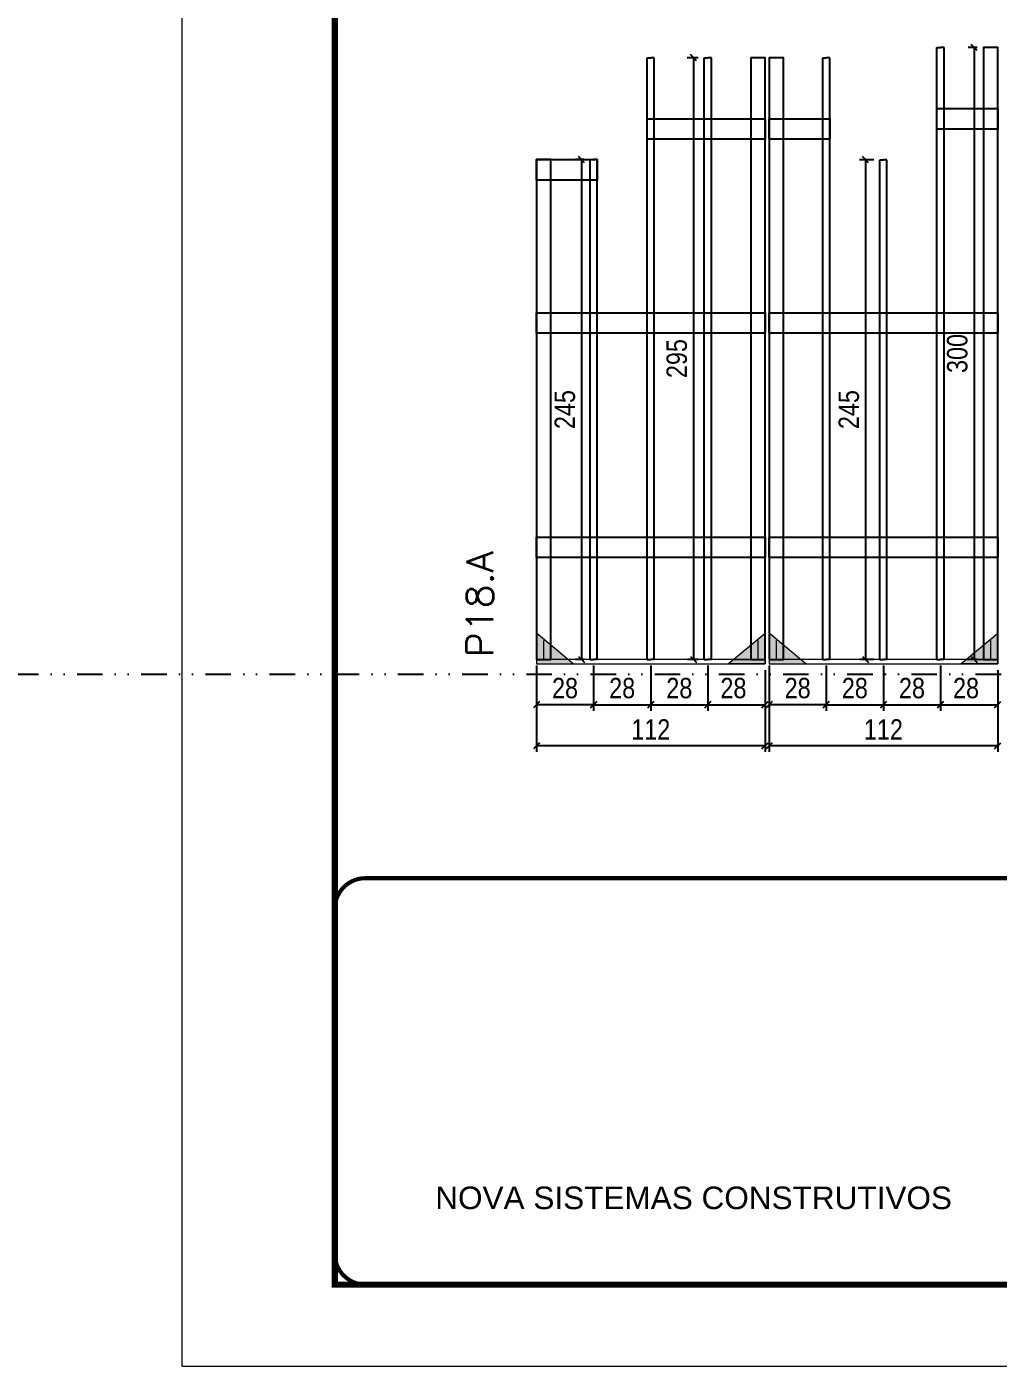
# Model space of a CAD drawing. Header units: millimetres. Extents: x 13777 to 27878, y -21631 to 6985.
# Drawn here: x 15923 to 16399, y -11294 to -10637 of the extents above; entities that cross this region are included whole.
import ezdxf

# ---------------------------------------------------------------- set-up
doc = ezdxf.new("R2010")
doc.units = ezdxf.units.MM
for name, pattern in [('CONTINUO', [0]), ('DASHED', [0.75, 0.5, -0.25]), ('DIVIDE2', [0.625, 0.25, -0.125, 0, -0.125, 0, -0.125]), ('HIDDEN', [0.375, 0.25, -0.125])]:
    doc.linetypes.add(name, pattern=pattern)
for name, color, linetype in [('COTA', 241, 'Continuous'), ('Nível', 160, 'Continuous'), ('SARR_2.2x10', 60, 'Continuous'), ('SARR_3.5x7', 81, 'Continuous'), ('SARR_7x7', 40, 'Continuous')]:
    doc.layers.add(name, color=color, linetype=linetype)
for name, color, linetype, lineweight in [('Folhas', 255, 'Continuous', 9), ('Madeira', 126, 'Continuous', 18), ('Sarr 2.2x7', 40, 'Continuous', 9), ('SARRAFO DE PRESSAO', 251, 'DASHED', 9), ('Texto Seção', 7, 'Continuous', 15)]:
    doc.layers.add(name, color=color, linetype=linetype, lineweight=lineweight)
doc.styles.add('ARIAL', font='arial.ttf')
doc.styles.add('COTA TECNICA', font='techl___.ttf', dxfattribs={"height": 10})
doc.styles.add('REGUA-120', font='ROMANS.shx', dxfattribs={"height": 15})
doc.dimstyles.new('PAINEL', dxfattribs={"dimtxt": 10, "dimasz": 3, "dimexe": 3, "dimexo": 3, "dimgap": 3, "dimtad": 1, "dimdec": 1, "dimzin": 12, "dimdsep": 46, "dimtxsty": 'COTA TECNICA', "dimblk1": 'OBLIQUE', "dimblk2": 'OBLIQUE', "dimsah": 1, "dimcen": 0.9, "dimclrd": 4, "dimclre": 4, "dimclrt": 240, "dimadec": 1, "dimazin": 3, "dimtfac": 1, "dimtdec": 1, "dimtmove": 0, "dimatfit": 3, "dimfxl": 1, "dimtolj": 1, "dimtzin": 12, "dimarcsym": 0})

# ---------------------------------------------------------------- blocks, each defined once
blk = doc.blocks.new('9999999999')
at = {"color": 30, "linetype": 'CONTINUO', "const_width": 2}
blk.add_lwpolyline([(99583.98, 34230.21), (99583.98, 34414.45, 0.414214), (99568.98, 34429.45), (98228.98, 34429.45, 0.414214), (98213.98, 34414.45), (98213.98, 34245.21, 0.414214), (98228.98, 34230.21), (99583.98, 34230.21)], format="xyb", dxfattribs=at)
at = {"layer": 'Folhas'}
blk.add_lwpolyline([(98138.98, 34190.21), (99623.98, 34190.21), (99623.98, 35240.21), (98138.98, 35240.21)], close=True, dxfattribs=at)
at = {"layer": 'Folhas', "color": 30, "const_width": 3}
blk.add_lwpolyline([(98213.98, 34230.21), (99583.98, 34230.21), (99583.98, 35200.21), (98213.98, 35200.21)], close=True, dxfattribs=at)
at = {"color": 7, "linetype": 'Continuous', "ltscale": 5, "style": 'ARIAL'}
blk.add_text('NOVA SISTEMAS CONSTRUTIVOS', height=11.0592, dxfattribs=at).set_placement((98263.19, 34267.21))
blk = doc.blocks.new('_Oblique')
at = {"color": 0, "linetype": 'ByBlock', "lineweight": -2}
blk.add_line((-0.5, -0.5), (0.5, 0.5), dxfattribs=at)
blk = doc.blocks.new('*D2736')
at = {"layer": 'COTA', "color": 4, "lineweight": -2, "transparency": 16777216}
for p, q in [((16286.27, -10965.62), (16286.27, -10992.79)), ((16398.27, -10965.62), (16398.27, -10992.79)), ((16398.27, -10989.79), (16286.27, -10989.79))]:
    blk.add_line(p, q, dxfattribs=at)
at = {"layer": 'Defpoints', "color": 0, "transparency": 16777216}
for p in [(16286.27, -10962.62), (16398.27, -10962.62), (16286.27, -10989.79)]:
    blk.add_point(p, dxfattribs=at)
at = {"layer": 'COTA', "color": 4, "lineweight": -2, "transparency": 16777216, "xscale": 3, "yscale": 3, "zscale": 3, "rotation": 180}
blk.add_blockref('_Oblique', (16286.27, -10989.79), dxfattribs=at)
at = {"layer": 'COTA', "color": 4, "lineweight": -2, "transparency": 16777216, "xscale": 3, "yscale": 3, "zscale": 3}
blk.add_blockref('_Oblique', (16398.27, -10989.79), dxfattribs=at)
at = {"layer": 'COTA', "color": 240, "transparency": 16777216, "insert": (16342.27, -10981.74), "char_height": 10, "attachment_point": 5, "style": 'COTA TECNICA'}
blk.add_mtext('\\A1;112', dxfattribs=at)
blk = doc.blocks.new('*D2737')
at = {"layer": 'COTA', "color": 4, "lineweight": -2, "transparency": 16777216}
for p, q in [((16286.27, -10950.42), (16286.27, -10972.62)), ((16314.27, -10950.42), (16314.27, -10972.62)), ((16314.27, -10969.62), (16286.27, -10969.62))]:
    blk.add_line(p, q, dxfattribs=at)
at = {"layer": 'Defpoints', "color": 0, "transparency": 16777216}
for p in [(16286.27, -10947.42), (16314.27, -10947.42), (16286.27, -10969.62)]:
    blk.add_point(p, dxfattribs=at)
at = {"layer": 'COTA', "color": 4, "lineweight": -2, "transparency": 16777216, "xscale": 3, "yscale": 3, "zscale": 3, "rotation": 180}
blk.add_blockref('_Oblique', (16286.27, -10969.62), dxfattribs=at)
at = {"layer": 'COTA', "color": 4, "lineweight": -2, "transparency": 16777216, "xscale": 3, "yscale": 3, "zscale": 3}
blk.add_blockref('_Oblique', (16314.27, -10969.62), dxfattribs=at)
at = {"layer": 'COTA', "color": 240, "transparency": 16777216, "insert": (16300.27, -10961.52), "char_height": 10, "attachment_point": 5, "style": 'COTA TECNICA'}
blk.add_mtext('\\A1;28', dxfattribs=at)
blk = doc.blocks.new('*D2738')
at = {"layer": 'COTA', "color": 4, "lineweight": -2, "transparency": 16777216}
for p, q in [((16370.27, -10950.42), (16370.27, -10972.62)), ((16398.27, -10952.62), (16398.27, -10972.62)), ((16370.27, -10969.62), (16398.27, -10969.62))]:
    blk.add_line(p, q, dxfattribs=at)
at = {"layer": 'Defpoints', "color": 0, "transparency": 16777216}
for p in [(16370.27, -10947.42), (16398.27, -10949.62), (16398.27, -10969.62)]:
    blk.add_point(p, dxfattribs=at)
at = {"layer": 'COTA', "color": 4, "lineweight": -2, "transparency": 16777216, "xscale": 3, "yscale": 3, "zscale": 3, "rotation": 180}
blk.add_blockref('_Oblique', (16370.27, -10969.62), dxfattribs=at)
at = {"layer": 'COTA', "color": 4, "lineweight": -2, "transparency": 16777216, "xscale": 3, "yscale": 3, "zscale": 3}
blk.add_blockref('_Oblique', (16398.27, -10969.62), dxfattribs=at)
at = {"layer": 'COTA', "color": 240, "transparency": 16777216, "insert": (16382.77, -10961.52), "char_height": 10, "attachment_point": 5, "style": 'COTA TECNICA'}
blk.add_mtext('\\A1;28', dxfattribs=at)
blk = doc.blocks.new('*D2739')
at = {"layer": 'COTA', "color": 4, "lineweight": -2, "transparency": 16777216}
for p, q in [((16314.27, -10950.42), (16314.27, -10972.62)), ((16342.27, -10950.42), (16342.27, -10972.62)), ((16314.27, -10969.62), (16342.27, -10969.62))]:
    blk.add_line(p, q, dxfattribs=at)
at = {"layer": 'Defpoints', "color": 0, "transparency": 16777216}
for p in [(16314.27, -10947.42), (16342.27, -10947.42), (16342.27, -10969.62)]:
    blk.add_point(p, dxfattribs=at)
at = {"layer": 'COTA', "color": 4, "lineweight": -2, "transparency": 16777216, "xscale": 3, "yscale": 3, "zscale": 3, "rotation": 180}
blk.add_blockref('_Oblique', (16314.27, -10969.62), dxfattribs=at)
at = {"layer": 'COTA', "color": 4, "lineweight": -2, "transparency": 16777216, "xscale": 3, "yscale": 3, "zscale": 3}
blk.add_blockref('_Oblique', (16342.27, -10969.62), dxfattribs=at)
at = {"layer": 'COTA', "color": 240, "transparency": 16777216, "insert": (16328.27, -10961.52), "char_height": 10, "attachment_point": 5, "style": 'COTA TECNICA'}
blk.add_mtext('\\A1;28', dxfattribs=at)
blk = doc.blocks.new('*D2740')
at = {"layer": 'COTA', "color": 4, "lineweight": -2, "transparency": 16777216}
for p, q in [((16342.27, -10950.42), (16342.27, -10972.62)), ((16370.27, -10950.42), (16370.27, -10972.62)), ((16342.27, -10969.62), (16370.27, -10969.62))]:
    blk.add_line(p, q, dxfattribs=at)
at = {"layer": 'Defpoints', "color": 0, "transparency": 16777216}
for p in [(16342.27, -10947.42), (16370.27, -10947.42), (16370.27, -10969.62)]:
    blk.add_point(p, dxfattribs=at)
at = {"layer": 'COTA', "color": 4, "lineweight": -2, "transparency": 16777216, "xscale": 3, "yscale": 3, "zscale": 3, "rotation": 180}
blk.add_blockref('_Oblique', (16342.27, -10969.62), dxfattribs=at)
at = {"layer": 'COTA', "color": 4, "lineweight": -2, "transparency": 16777216, "xscale": 3, "yscale": 3, "zscale": 3}
blk.add_blockref('_Oblique', (16370.27, -10969.62), dxfattribs=at)
at = {"layer": 'COTA', "color": 240, "transparency": 16777216, "insert": (16356.27, -10961.52), "char_height": 10, "attachment_point": 5, "style": 'COTA TECNICA'}
blk.add_mtext('\\A1;28', dxfattribs=at)
blk = doc.blocks.new('*D2741')
at = {"layer": 'COTA', "color": 4, "lineweight": -2, "transparency": 16777216}
for p, q in [((16172.27, -10965.62), (16172.27, -10992.79)), ((16284.27, -10965.62), (16284.27, -10992.79)), ((16284.27, -10989.79), (16172.27, -10989.79))]:
    blk.add_line(p, q, dxfattribs=at)
at = {"layer": 'Defpoints', "color": 0, "transparency": 16777216}
for p in [(16172.27, -10962.62), (16284.27, -10962.62), (16172.27, -10989.79)]:
    blk.add_point(p, dxfattribs=at)
at = {"layer": 'COTA', "color": 4, "lineweight": -2, "transparency": 16777216, "xscale": 3, "yscale": 3, "zscale": 3, "rotation": 180}
blk.add_blockref('_Oblique', (16172.27, -10989.79), dxfattribs=at)
at = {"layer": 'COTA', "color": 4, "lineweight": -2, "transparency": 16777216, "xscale": 3, "yscale": 3, "zscale": 3}
blk.add_blockref('_Oblique', (16284.27, -10989.79), dxfattribs=at)
at = {"layer": 'COTA', "color": 240, "transparency": 16777216, "insert": (16228.27, -10981.74), "char_height": 10, "attachment_point": 5, "style": 'COTA TECNICA'}
blk.add_mtext('\\A1;112', dxfattribs=at)
blk = doc.blocks.new('*D2742')
at = {"layer": 'COTA', "color": 4, "lineweight": -2, "transparency": 16777216}
for p, q in [((16172.27, -10950.42), (16172.27, -10972.62)), ((16200.27, -10950.42), (16200.27, -10972.62)), ((16200.27, -10969.62), (16172.27, -10969.62))]:
    blk.add_line(p, q, dxfattribs=at)
at = {"layer": 'Defpoints', "color": 0, "transparency": 16777216}
for p in [(16172.27, -10947.42), (16200.27, -10947.42), (16172.27, -10969.62)]:
    blk.add_point(p, dxfattribs=at)
at = {"layer": 'COTA', "color": 4, "lineweight": -2, "transparency": 16777216, "xscale": 3, "yscale": 3, "zscale": 3, "rotation": 180}
blk.add_blockref('_Oblique', (16172.27, -10969.62), dxfattribs=at)
at = {"layer": 'COTA', "color": 4, "lineweight": -2, "transparency": 16777216, "xscale": 3, "yscale": 3, "zscale": 3}
blk.add_blockref('_Oblique', (16200.27, -10969.62), dxfattribs=at)
at = {"layer": 'COTA', "color": 240, "transparency": 16777216, "insert": (16186.27, -10961.52), "char_height": 10, "attachment_point": 5, "style": 'COTA TECNICA'}
blk.add_mtext('\\A1;28', dxfattribs=at)
blk = doc.blocks.new('*D2743')
at = {"layer": 'COTA', "color": 4, "lineweight": -2, "transparency": 16777216}
for p, q in [((16256.27, -10950.42), (16256.27, -10972.62)), ((16284.27, -10952.62), (16284.27, -10972.62)), ((16256.27, -10969.62), (16284.27, -10969.62))]:
    blk.add_line(p, q, dxfattribs=at)
at = {"layer": 'Defpoints', "color": 0, "transparency": 16777216}
for p in [(16256.27, -10947.42), (16284.27, -10949.62), (16284.27, -10969.62)]:
    blk.add_point(p, dxfattribs=at)
at = {"layer": 'COTA', "color": 4, "lineweight": -2, "transparency": 16777216, "xscale": 3, "yscale": 3, "zscale": 3, "rotation": 180}
blk.add_blockref('_Oblique', (16256.27, -10969.62), dxfattribs=at)
at = {"layer": 'COTA', "color": 4, "lineweight": -2, "transparency": 16777216, "xscale": 3, "yscale": 3, "zscale": 3}
blk.add_blockref('_Oblique', (16284.27, -10969.62), dxfattribs=at)
at = {"layer": 'COTA', "color": 240, "transparency": 16777216, "insert": (16268.77, -10961.52), "char_height": 10, "attachment_point": 5, "style": 'COTA TECNICA'}
blk.add_mtext('\\A1;28', dxfattribs=at)
blk = doc.blocks.new('*D2744')
at = {"layer": 'COTA', "color": 4, "lineweight": -2, "transparency": 16777216}
for p, q in [((16200.27, -10950.42), (16200.27, -10972.62)), ((16228.27, -10950.42), (16228.27, -10972.62)), ((16200.27, -10969.62), (16228.27, -10969.62))]:
    blk.add_line(p, q, dxfattribs=at)
at = {"layer": 'Defpoints', "color": 0, "transparency": 16777216}
for p in [(16200.27, -10947.42), (16228.27, -10947.42), (16228.27, -10969.62)]:
    blk.add_point(p, dxfattribs=at)
at = {"layer": 'COTA', "color": 4, "lineweight": -2, "transparency": 16777216, "xscale": 3, "yscale": 3, "zscale": 3, "rotation": 180}
blk.add_blockref('_Oblique', (16200.27, -10969.62), dxfattribs=at)
at = {"layer": 'COTA', "color": 4, "lineweight": -2, "transparency": 16777216, "xscale": 3, "yscale": 3, "zscale": 3}
blk.add_blockref('_Oblique', (16228.27, -10969.62), dxfattribs=at)
at = {"layer": 'COTA', "color": 240, "transparency": 16777216, "insert": (16214.27, -10961.52), "char_height": 10, "attachment_point": 5, "style": 'COTA TECNICA'}
blk.add_mtext('\\A1;28', dxfattribs=at)
blk = doc.blocks.new('*D2745')
at = {"layer": 'COTA', "color": 4, "lineweight": -2, "transparency": 16777216}
for p, q in [((16228.27, -10950.42), (16228.27, -10972.62)), ((16256.27, -10950.42), (16256.27, -10972.62)), ((16228.27, -10969.62), (16256.27, -10969.62))]:
    blk.add_line(p, q, dxfattribs=at)
at = {"layer": 'Defpoints', "color": 0, "transparency": 16777216}
for p in [(16228.27, -10947.42), (16256.27, -10947.42), (16256.27, -10969.62)]:
    blk.add_point(p, dxfattribs=at)
at = {"layer": 'COTA', "color": 4, "lineweight": -2, "transparency": 16777216, "xscale": 3, "yscale": 3, "zscale": 3, "rotation": 180}
blk.add_blockref('_Oblique', (16228.27, -10969.62), dxfattribs=at)
at = {"layer": 'COTA', "color": 4, "lineweight": -2, "transparency": 16777216, "xscale": 3, "yscale": 3, "zscale": 3}
blk.add_blockref('_Oblique', (16256.27, -10969.62), dxfattribs=at)
at = {"layer": 'COTA', "color": 240, "transparency": 16777216, "insert": (16242.27, -10961.52), "char_height": 10, "attachment_point": 5, "style": 'COTA TECNICA'}
blk.add_mtext('\\A1;28', dxfattribs=at)
blk = doc.blocks.new('*D2746')
at = {"layer": 'COTA', "color": 4, "lineweight": -2, "transparency": 16777216}
for p, q in [((16195.52, -10702.42), (16191.34, -10702.42)), ((16194.34, -10702.42), (16194.34, -10947.42)), ((16195.52, -10947.42), (16191.34, -10947.42))]:
    blk.add_line(p, q, dxfattribs=at)
at = {"layer": 'Defpoints', "color": 0, "transparency": 16777216}
for p in [(16198.52, -10702.42), (16194.34, -10947.42), (16198.52, -10947.42)]:
    blk.add_point(p, dxfattribs=at)
at = {"layer": 'COTA', "color": 4, "lineweight": -2, "transparency": 16777216, "xscale": 3, "yscale": 3, "zscale": 3}
for p, rotation in [((16194.34, -10702.42), 90), ((16194.34, -10947.42), 270)]:
    blk.add_blockref('_Oblique', p, dxfattribs=dict(at, rotation=rotation))
at = {"layer": 'COTA', "color": 240, "transparency": 16777216, "insert": (16186.23, -10824.92), "char_height": 10, "attachment_point": 5, "rotation": 90, "style": 'COTA TECNICA'}
blk.add_mtext('\\A1;245', dxfattribs=at)
blk = doc.blocks.new('*D2765')
at = {"layer": 'COTA', "color": 4, "lineweight": -2, "transparency": 16777216}
for p, q in [((16251.52, -10652.45), (16246.19, -10652.45)), ((16249.19, -10652.45), (16249.19, -10947.42)), ((16251.52, -10947.42), (16246.19, -10947.42))]:
    blk.add_line(p, q, dxfattribs=at)
at = {"layer": 'Defpoints', "color": 0, "transparency": 16777216}
for p in [(16254.52, -10652.45), (16249.19, -10947.42), (16254.52, -10947.42)]:
    blk.add_point(p, dxfattribs=at)
at = {"layer": 'COTA', "color": 4, "lineweight": -2, "transparency": 16777216, "xscale": 3, "yscale": 3, "zscale": 3}
for p, rotation in [((16249.19, -10652.45), 90), ((16249.19, -10947.42), 270)]:
    blk.add_blockref('_Oblique', p, dxfattribs=dict(at, rotation=rotation))
at = {"layer": 'COTA', "color": 240, "transparency": 16777216, "insert": (16241.05, -10799.93), "char_height": 10, "attachment_point": 5, "rotation": 90, "style": 'COTA TECNICA'}
blk.add_mtext('\\A1;295', dxfattribs=at)
blk = doc.blocks.new('*D2766')
at = {"layer": 'COTA', "color": 4, "lineweight": -2, "transparency": 16777216}
for p, q in [((16337.52, -10702.45), (16330.48, -10702.45)), ((16333.48, -10702.45), (16333.48, -10947.42)), ((16337.52, -10947.42), (16330.48, -10947.42))]:
    blk.add_line(p, q, dxfattribs=at)
at = {"layer": 'Defpoints', "color": 0, "transparency": 16777216}
for p in [(16340.52, -10702.45), (16333.48, -10947.42), (16340.52, -10947.42)]:
    blk.add_point(p, dxfattribs=at)
at = {"layer": 'COTA', "color": 4, "lineweight": -2, "transparency": 16777216, "xscale": 3, "yscale": 3, "zscale": 3}
for p, rotation in [((16333.48, -10702.45), 90), ((16333.48, -10947.42), 270)]:
    blk.add_blockref('_Oblique', p, dxfattribs=dict(at, rotation=rotation))
at = {"layer": 'COTA', "color": 240, "transparency": 16777216, "insert": (16325.37, -10824.93), "char_height": 10, "attachment_point": 5, "rotation": 90, "style": 'COTA TECNICA'}
blk.add_mtext('\\A1;245', dxfattribs=at)
blk = doc.blocks.new('*D2986')
at = {"layer": 'COTA', "color": 4, "lineweight": -2, "transparency": 16777216}
for p, q in [((16388.27, -10647.45), (16383.73, -10647.45)), ((16386.73, -10647.45), (16386.73, -10947.42)), ((16388.27, -10947.42), (16383.73, -10947.42))]:
    blk.add_line(p, q, dxfattribs=at)
at = {"layer": 'Defpoints', "color": 0, "transparency": 16777216}
for p in [(16391.27, -10647.45), (16386.73, -10947.42), (16391.27, -10947.42)]:
    blk.add_point(p, dxfattribs=at)
at = {"layer": 'COTA', "color": 4, "lineweight": -2, "transparency": 16777216, "xscale": 3, "yscale": 3, "zscale": 3}
for p, rotation in [((16386.73, -10647.45), 90), ((16386.73, -10947.42), 270)]:
    blk.add_blockref('_Oblique', p, dxfattribs=dict(at, rotation=rotation))
at = {"layer": 'COTA', "color": 240, "transparency": 16777216, "insert": (16378.51, -10797.43), "char_height": 10, "attachment_point": 5, "rotation": 90, "style": 'COTA TECNICA'}
blk.add_mtext('\\A1;300', dxfattribs=at)

msp = doc.modelspace()

# ---------------------------------------------------------------- hatches: boundary and pattern name
at = {"layer": 'Madeira'}
h = msp.add_hatch(color=252, dxfattribs=at)
h.dxf.hatch_style = 2
h.paths.add_polyline_path([(16172.27, -10934.62), (16172.27, -10949.62), (16190.27, -10949.62)])
h = msp.add_hatch(color=252, dxfattribs=at)
h.dxf.hatch_style = 2
h.paths.add_polyline_path([(16284.27, -10934.62), (16284.27, -10949.62), (16266.27, -10949.62)])
h = msp.add_hatch(color=252, dxfattribs=at)
h.dxf.hatch_style = 2
h.paths.add_polyline_path([(16286.27, -10934.62), (16286.27, -10949.62), (16304.27, -10949.62)])
h = msp.add_hatch(color=252, dxfattribs=at)
h.dxf.hatch_style = 2
h.paths.add_polyline_path([(16398.27, -10934.62), (16398.27, -10949.62), (16380.27, -10949.62)])

# ---------------------------------------------------------------- linework, layer by layer
at = {"layer": 'Madeira', "color": 1, "linetype": 'HIDDEN'}
for p, q in [((16175.77, -10938.12), (16175.77, -10947.42)), ((16175.77, -10938.12), (16175.77, -10947.42)), ((16280.77, -10938.12), (16280.77, -10947.42)), ((16280.77, -10938.12), (16280.77, -10947.42)), ((16289.77, -10938.12), (16289.77, -10947.42)), ((16289.77, -10938.12), (16289.77, -10947.42)), ((16394.77, -10938.12), (16394.77, -10947.42)), ((16394.77, -10938.12), (16394.77, -10947.42)), ((16179.27, -10941.62), (16179.27, -10947.42)), ((16293.27, -10941.62), (16293.27, -10947.42)), ((16182.11, -10947.42), (16172.27, -10947.42)), ((16182.11, -10947.42), (16172.27, -10947.42)), ((16188.07, -10947.42), (16172.27, -10947.42)), ((16268.47, -10947.42), (16284.27, -10947.42)), ((16274.44, -10947.42), (16284.27, -10947.42)), ((16274.44, -10947.42), (16284.27, -10947.42)), ((16296.11, -10947.42), (16286.27, -10947.42)), ((16296.11, -10947.42), (16286.27, -10947.42)), ((16302.07, -10947.42), (16286.27, -10947.42)), ((16382.47, -10947.42), (16398.27, -10947.42)), ((16388.44, -10947.42), (16398.27, -10947.42)), ((16388.44, -10947.42), (16398.27, -10947.42))]:
    msp.add_line(p, q, dxfattribs=at)
at = {"layer": 'Madeira'}
for p, q in [((16172.27, -10947.42), (16172.27, -10949.62)), ((16172.27, -10947.42), (16172.27, -10949.62)), ((16172.27, -10947.42), (16172.27, -10949.62)), ((16286.27, -10947.42), (16286.27, -10949.62)), ((16286.27, -10947.42), (16286.27, -10949.62)), ((16286.27, -10947.42), (16286.27, -10949.62))]:
    msp.add_line(p, q, dxfattribs=at)
at = {"layer": 'Madeira', "color": 0}
for points in [[(16172.27, -10934.62), (16172.27, -10949.62), (16190.27, -10949.62), (16172.27, -10934.62)], [(16284.27, -10934.62), (16284.27, -10949.62), (16266.27, -10949.62), (16284.27, -10934.62)], [(16286.27, -10934.62), (16286.27, -10949.62), (16304.27, -10949.62), (16286.27, -10934.62)], [(16398.27, -10934.62), (16398.27, -10949.62), (16380.27, -10949.62), (16398.27, -10934.62)]]:
    msp.add_lwpolyline(points, dxfattribs=at)
at = {"layer": 'Nível', "color": 4, "linetype": 'DIVIDE2', "ltscale": 50}
msp.add_line((13777.11, -10954.62), (21531.15, -10954.62), dxfattribs=at)
at = {"layer": 'Sarr 2.2x7'}
for points in [[(16284.27, -10947.42), (16172.27, -10947.42), (16172.27, -10949.62), (16284.27, -10949.62)], [(16398.27, -10947.42), (16286.27, -10947.42), (16286.27, -10949.62), (16398.27, -10949.62)]]:
    msp.add_lwpolyline(points, close=True, dxfattribs=at)
at = {"layer": 'SARR_2.2x10'}
for points in [[(16226.52, -10682.42), (16284.27, -10682.42), (16284.27, -10692.42), (16226.52, -10692.42)], [(16286.27, -10682.42), (16316.02, -10682.42), (16316.02, -10692.42), (16286.27, -10692.42)], [(16368.52, -10677.42), (16398.27, -10677.42), (16398.27, -10687.42), (16368.52, -10687.42)], [(16172.27, -10702.42), (16202.02, -10702.42), (16202.02, -10712.42), (16172.27, -10712.42)], [(16172.27, -10777.45), (16284.27, -10777.45), (16284.27, -10787.45), (16172.27, -10787.45)], [(16286.27, -10777.45), (16398.27, -10777.45), (16398.27, -10787.45), (16286.27, -10787.45)], [(16172.27, -10887.45), (16284.27, -10887.45), (16284.27, -10897.45), (16172.27, -10897.45)], [(16286.27, -10887.45), (16398.27, -10887.45), (16398.27, -10897.45), (16286.27, -10897.45)]]:
    msp.add_lwpolyline(points, close=True, dxfattribs=at)
at = {"layer": 'SARR_3.5x7'}
for p, q in [((16368.52, -10947.42), (16368.52, -10647.45)), ((16368.52, -10647.45), (16370.27, -10647.45)), ((16372.02, -10647.45), (16370.27, -10647.45)), ((16372.02, -10947.42), (16372.02, -10647.45)), ((16226.52, -10947.42), (16226.52, -10652.45)), ((16226.52, -10652.45), (16228.27, -10652.45)), ((16230.02, -10652.45), (16228.27, -10652.45)), ((16230.02, -10947.42), (16230.02, -10652.45)), ((16254.52, -10947.42), (16254.52, -10652.45)), ((16254.52, -10652.45), (16256.27, -10652.45)), ((16258.02, -10652.45), (16256.27, -10652.45)), ((16258.02, -10947.42), (16258.02, -10652.45)), ((16312.52, -10947.42), (16312.52, -10652.45)), ((16312.52, -10652.45), (16314.27, -10652.45)), ((16316.02, -10652.45), (16314.27, -10652.45)), ((16316.02, -10947.42), (16316.02, -10652.45)), ((16198.52, -10947.42), (16198.52, -10702.42)), ((16198.52, -10702.42), (16200.27, -10702.42)), ((16202.02, -10702.42), (16200.27, -10702.42)), ((16202.02, -10947.42), (16202.02, -10702.42)), ((16340.52, -10947.42), (16340.52, -10702.45)), ((16340.52, -10702.45), (16342.27, -10702.45)), ((16344.02, -10702.45), (16342.27, -10702.45)), ((16344.02, -10947.42), (16344.02, -10702.45)), ((16198.52, -10947.42), (16200.27, -10947.42)), ((16202.02, -10947.42), (16200.27, -10947.42)), ((16226.52, -10947.42), (16228.27, -10947.42)), ((16230.02, -10947.42), (16228.27, -10947.42)), ((16254.52, -10947.42), (16256.27, -10947.42)), ((16258.02, -10947.42), (16256.27, -10947.42)), ((16312.52, -10947.42), (16314.27, -10947.42)), ((16316.02, -10947.42), (16314.27, -10947.42)), ((16340.52, -10947.42), (16342.27, -10947.42)), ((16344.02, -10947.42), (16342.27, -10947.42)), ((16368.52, -10947.42), (16370.27, -10947.42)), ((16372.02, -10947.42), (16370.27, -10947.42))]:
    msp.add_line(p, q, dxfattribs=at)
at = {"layer": 'SARR_7x7'}
for points in [[(16391.27, -10947.42), (16398.27, -10947.42), (16398.27, -10647.45), (16391.27, -10647.45)], [(16277.27, -10947.42), (16284.27, -10947.42), (16284.27, -10652.45), (16277.27, -10652.45)], [(16286.27, -10947.42), (16293.27, -10947.42), (16293.27, -10652.45), (16286.27, -10652.45)], [(16172.27, -10947.42), (16179.27, -10947.42), (16179.27, -10702.42), (16172.27, -10702.42)]]:
    msp.add_lwpolyline(points, close=True, dxfattribs=at)

# ---------------------------------------------------------------- block references
at = {"layer": 'SARRAFO DE PRESSAO', "color": 6, "linetype": 'ByBlock'}
msp.add_blockref('9999999999', (-82140.51, -45484.1), dxfattribs=at)

# ---------------------------------------------------------------- texts
at = {"layer": 'Texto Seção', "style": 'REGUA-120', "width": 1.05}
msp.add_text('P18.A', height=13, rotation=90, dxfattribs=at).set_placement((16150.98, -10946.32))

# ---------------------------------------------------------------- dimensions: what is measured, and where the dimension line sits
at = {"layer": 'COTA'}
for base, p1, p2, angle, picture, middle in [((16386.73, -10947.42), (16391.27, -10647.45), (16391.27, -10947.42), 90, '*D2986', (16378.51, -10797.43)), ((16249.19, -10947.42), (16254.52, -10652.45), (16254.52, -10947.42), 90, '*D2765', (16241.05, -10799.93)), ((16194.34, -10947.42), (16198.52, -10702.42), (16198.52, -10947.42), 90, '*D2746', (16186.23, -10824.92)), ((16333.48, -10947.42), (16340.52, -10702.45), (16340.52, -10947.42), 90, '*D2766', (16325.37, -10824.93)), ((16172.27, -10969.62), (16200.27, -10947.42), (16172.27, -10947.42), 180, '*D2742', (16186.27, -10961.52)), ((16286.27, -10969.62), (16314.27, -10947.42), (16286.27, -10947.42), 180, '*D2737', (16300.27, -10961.52)), ((16172.27, -10989.79), (16284.27, -10962.62), (16172.27, -10962.62), 180, '*D2741', (16228.27, -10981.74)), ((16286.27, -10989.79), (16398.27, -10962.62), (16286.27, -10962.62), 180, '*D2736', (16342.27, -10981.74))]:
    dim = msp.add_linear_dim(base=base, p1=p1, p2=p2, angle=angle, dimstyle='PAINEL', override={"dimtmove": 1}, dxfattribs=at)
    dim.commit()
    dim.dimension.update_dxf_attribs({"geometry": picture, "text_midpoint": middle})
for base, p1, p2, picture, middle in [((16228.27, -10969.62), (16200.27, -10947.42), (16228.27, -10947.42), '*D2744', (16214.27, -10961.52)), ((16256.27, -10969.62), (16228.27, -10947.42), (16256.27, -10947.42), '*D2745', (16242.27, -10961.52)), ((16342.27, -10969.62), (16314.27, -10947.42), (16342.27, -10947.42), '*D2739', (16328.27, -10961.52)), ((16370.27, -10969.62), (16342.27, -10947.42), (16370.27, -10947.42), '*D2740', (16356.27, -10961.52))]:
    dim = msp.add_linear_dim(base=base, p1=p1, p2=p2, dimstyle='PAINEL', override={"dimtmove": 1}, dxfattribs=at)
    dim.commit()
    dim.dimension.update_dxf_attribs({"geometry": picture, "text_midpoint": middle})
for base, p1, p2, picture, middle in [((16284.27, -10969.62), (16256.27, -10947.42), (16284.27, -10949.62), '*D2743', (16268.77, -10969.62)), ((16398.27, -10969.62), (16370.27, -10947.42), (16398.27, -10949.62), '*D2738', (16382.77, -10969.62))]:
    dim = msp.add_linear_dim(base=base, p1=p1, p2=p2, dimstyle='PAINEL', override={"dimtmove": 1}, dxfattribs=at)
    dim.commit()
    dim.dimension.update_dxf_attribs({"geometry": picture, "text_midpoint": middle, "dimtype": 160})

doc.saveas('drawing.dxf')
